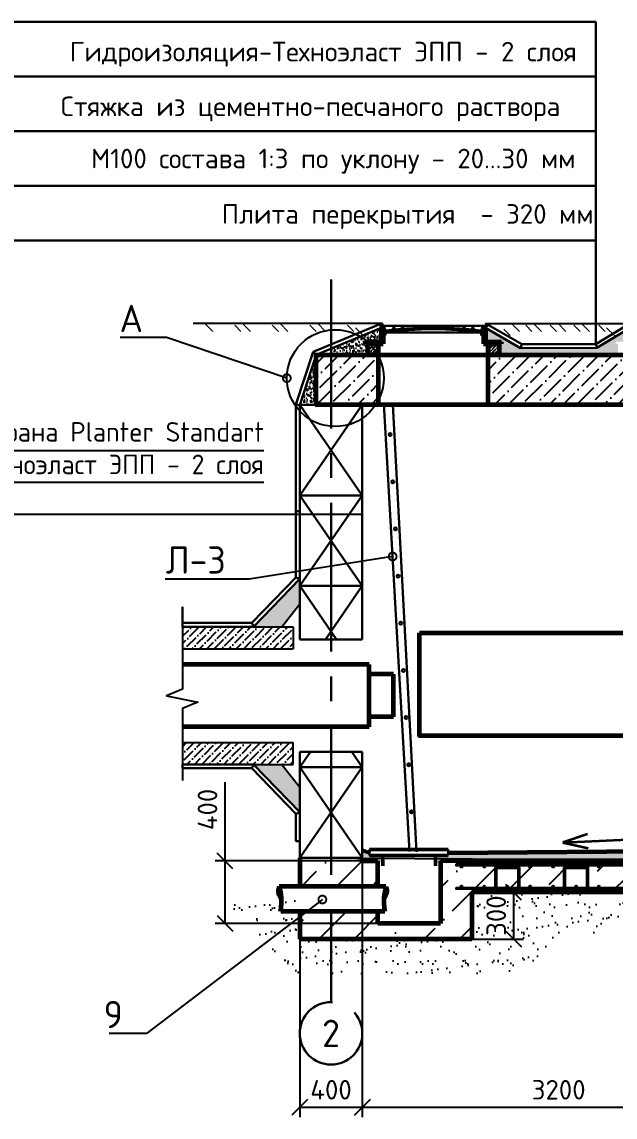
# Model space of a CAD drawing. Header units: millimetres. Extents: x 1601 to 14530, y 1157 to 12625.
# Drawn here: x 7430.5 to 7506.4, y 2914.9 to 3055.1 of the extents above; entities that cross this region are included whole.
import ezdxf
from ezdxf import colors
from ezdxf.entities.mleader import LeaderData, LeaderLine
from ezdxf.math import Vec2, Vec3

# ---------------------------------------------------------------- set-up
doc = ezdxf.new("R2010")
doc.units = ezdxf.units.MM
doc.linetypes.add('осевая2', pattern=[28.575, 19.05, -3.175, 3.175, -3.175])
for name, color, linetype, lineweight in [('Осевая', 2, 'осевая2', 30), ('Основной', 1, 'Continuous', 60), ('Размер 3.5', 250, 'Continuous', 35), ('Размеры на чертеже', 250, 'Continuous', 25), ('Тонкие', 5, 'Continuous', 30)]:
    doc.layers.add(name, color=color, linetype=linetype, lineweight=lineweight)
doc.layers.add('Штриховка', color=7, linetype='Continuous')
doc.styles.add('-ISOCPEUR-', font='isocpeur.TTF')
doc.styles.add('GOST', font='GOST Common.ttf')
doc.styles.get("Standard").update_dxf_attribs({"font": 'GOST Common.ttf'})
doc.dimstyles.new('М 1 к 50', dxfattribs={"dimtxt": 2.5, "dimasz": 2, "dimexe": 1.25, "dimexo": 0, "dimgap": 1, "dimtad": 1, "dimdec": 0, "dimlfac": 50, "dimzin": 0, "dimdsep": 46, "dimtxsty": 'GOST', "dimblk": 'OBLIQUE', "dimcen": 0, "dimclrd": 256, "dimclre": 256, "dimclrt": 256, "dimazin": 2, "dimtfac": 1, "dimtdec": 0, "dimtmove": 0, "dimatfit": 3, "dimldrblk": 'NONE', "dimfxl": 1.25, "dimtolj": 1, "dimtzin": 0, "dimlwd": -1, "dimlwe": -1, "dimarcsym": 2})

# ---------------------------------------------------------------- blocks, each defined once
blk = doc.blocks.new('_Oblique')
at = {"color": 0, "linetype": 'ByBlock', "lineweight": -2}
blk.add_line((-0.5, -0.5), (0.5, 0.5), dxfattribs=at)
blk = doc.blocks.new('*D338')
at = {"transparency": 16777216}
for p, q in [((7456.53, 2947.64), (7456.53, 2957.73)), ((7476.08, 2947.64), (7455.28, 2947.64)), ((7456.53, 2939.64), (7456.53, 2947.64)), ((7476.08, 2939.64), (7455.28, 2939.64))]:
    blk.add_line(p, q, dxfattribs=at)
at = {"layer": 'Defpoints', "color": 0, "transparency": 16777216}
for p in [(7456.53, 2947.64), (7476.08, 2947.64), (7476.08, 2939.64)]:
    blk.add_point(p, dxfattribs=at)
at = {"transparency": 16777216, "xscale": 2, "yscale": 2, "zscale": 2}
for p, rotation in [((7456.53, 2947.64), 90), ((7456.53, 2939.64), 270)]:
    blk.add_blockref('_Oblique', p, dxfattribs=dict(at, rotation=rotation))
at = {"transparency": 16777216, "insert": (7454.28, 2954.23), "char_height": 2.5, "attachment_point": 5, "rotation": 90, "style": '-ISOCPEUR-'}
blk.add_mtext('\\A1;400', dxfattribs=at)
blk = doc.blocks.new('_None')
blk = doc.blocks.new('*D339')
at = {"transparency": 16777216}
for p, q in [((7488.08, 2943.64), (7494.71, 2943.64)), ((7493.46, 2937.64), (7493.46, 2943.64)), ((7488.08, 2937.64), (7494.71, 2937.64))]:
    blk.add_line(p, q, dxfattribs=at)
at = {"layer": 'Defpoints', "color": 0, "transparency": 16777216}
for p in [(7488.08, 2943.64), (7493.46, 2943.64), (7488.08, 2937.64)]:
    blk.add_point(p, dxfattribs=at)
at = {"transparency": 16777216, "xscale": 2, "yscale": 2, "zscale": 2}
for p, rotation in [((7493.46, 2943.64), 90), ((7493.46, 2937.64), 270)]:
    blk.add_blockref('_Oblique', p, dxfattribs=dict(at, rotation=rotation))
at = {"transparency": 16777216, "insert": (7491.21, 2940.64), "char_height": 2.5, "attachment_point": 5, "rotation": 90, "style": '-ISOCPEUR-'}
blk.add_mtext('\\A1;300', dxfattribs=at)
blk = doc.blocks.new('*D342')
at = {"transparency": 16777216}
for p, q in [((7474.08, 2948.04), (7474.08, 2914.85)), ((7524.33, 2943.64), (7524.33, 2914.85)), ((7524.33, 2916.1), (7474.08, 2916.1))]:
    blk.add_line(p, q, dxfattribs=at)
at = {"layer": 'Defpoints', "color": 0, "transparency": 16777216}
for p in [(7474.08, 2948.04), (7524.33, 2943.64), (7474.08, 2916.1)]:
    blk.add_point(p, dxfattribs=at)
at = {"transparency": 16777216, "xscale": 2, "yscale": 2, "zscale": 2, "rotation": 180}
blk.add_blockref('_Oblique', (7474.08, 2916.1), dxfattribs=at)
at = {"transparency": 16777216, "xscale": 2, "yscale": 2, "zscale": 2}
blk.add_blockref('_Oblique', (7524.33, 2916.1), dxfattribs=at)
at = {"transparency": 16777216, "insert": (7499.2, 2918.35), "char_height": 2.5, "attachment_point": 5, "style": '-ISOCPEUR-'}
blk.add_mtext('\\A1;3200', dxfattribs=at)
blk = doc.blocks.new('*D343')
at = {"transparency": 16777216}
for p, q in [((7474.08, 2947.64), (7474.08, 2914.85)), ((7466.08, 2941.19), (7466.08, 2914.85)), ((7474.08, 2916.1), (7466.08, 2916.1))]:
    blk.add_line(p, q, dxfattribs=at)
at = {"layer": 'Defpoints', "color": 0, "transparency": 16777216}
for p in [(7474.08, 2947.64), (7466.08, 2941.19), (7466.08, 2916.1)]:
    blk.add_point(p, dxfattribs=at)
at = {"transparency": 16777216, "xscale": 2, "yscale": 2, "zscale": 2, "rotation": 180}
blk.add_blockref('_Oblique', (7466.08, 2916.1), dxfattribs=at)
at = {"transparency": 16777216, "xscale": 2, "yscale": 2, "zscale": 2}
blk.add_blockref('_Oblique', (7474.08, 2916.1), dxfattribs=at)
at = {"transparency": 16777216, "insert": (7470.08, 2918.35), "char_height": 2.5, "attachment_point": 5, "style": '-ISOCPEUR-'}
blk.add_mtext('\\A1;400', dxfattribs=at)
blk = doc.blocks.new('_DotSmall')
at = {"color": 0, "linetype": 'ByBlock', "const_width": 0.5}
blk.add_lwpolyline([(-0.0625, 0, 1), (0.0625, 0, 1)], format="xyb", close=True, dxfattribs=at)

msp = doc.modelspace()

# ---------------------------------------------------------------- hatches: boundary and pattern name
h = msp.add_hatch()
h.set_pattern_fill('ANSI36', scale=0.21)
h.set_pattern_definition([(45, (-794.8502, 2.38034), (0.353597585, 1.29652448), [1.666875, -0.333375, 0, -0.333375])])
h.paths.add_polyline_path([(7465.2396, 2976.0059), (7465.2396, 2977.6059), (7451.0743, 2977.6059), (7451.0743, 2974.8059), (7465.2396, 2974.8059)])
h.paths.add_polyline_path([(7465.2396, 2962.8059), (7451.0743, 2962.8059), (7451.0743, 2960.0059), (7465.2396, 2960.0059)])
at = {"layer": 'Штриховка'}
h = msp.add_hatch(dxfattribs=at)
h.set_pattern_fill('AR-SAND', color=256, scale=0.012, style=0)
h.paths.add_polyline_path([(7468.1882, 3012.4399), (7466.0945, 3006.0399), (7468.1882, 3006.0399)])
h.paths.add_polyline_path([(7474.7722, 3013.8399), (7474.471, 3013.8399), (7474.4714, 3014.1012), (7474.7208, 3014.1008, 0.04601214), (7473.8013, 3014.7716), (7470.0826, 3013.2269), (7470.0826, 3012.4399), (7474.7722, 3012.4399)])
h.paths.add_polyline_path([(7476.5122, 3015.8977), (7473.8013, 3014.7716, -0.04601214), (7474.7208, 3014.1008), (7476.5122, 3014.0977)])
h = msp.add_hatch(dxfattribs=at)
h.set_pattern_fill('ANSI31', color=256, scale=0.1)
h.set_pattern_definition([(45, (5021.6379, 795.9948), (-0.224506403, 0.224506403), [])])
h.paths.add_polyline_path([(7483.172, 3015.717, -0.02800707), (7489.5003, 3015.2977), (7489.6681, 3016.1364), (7489.4542, 3016.1364), (7489.3328, 3015.5292, 0.0045535), (7488.3032, 3015.6425), (7488.3243, 3015.8511, 0.00091844), (7488.1156, 3015.8718), (7488.0946, 3015.6632, 0.00388307), (7487.2148, 3015.7417), (7487.2302, 3015.9305), (7487.2081, 3015.9527, 0.00081395), (7487.0228, 3015.9674), (7487.0058, 3015.7584, 0.00704564), (7485.4065, 3015.8601), (7485.4168, 3016.0696, 0.00091844), (7485.2074, 3016.0796), (7485.197, 3015.8701, 0.0089374), (7483.1698, 3015.9267, 0.00889737), (7481.1469, 3015.8701), (7481.1366, 3016.0796, 0.00091844), (7480.9271, 3016.0696), (7480.9375, 3015.8601, 0.00704564), (7479.3382, 3015.7584), (7479.3211, 3015.9674, 0.00091844), (7479.1121, 3015.9507), (7479.1291, 3015.7417, 0.00388307), (7478.2494, 3015.6632), (7478.2283, 3015.8718, 0.00091844), (7478.0197, 3015.8511), (7478.0407, 3015.6425, 0.0045535), (7477.0112, 3015.5292), (7476.8897, 3016.1364), (7476.6759, 3016.1364), (7476.8436, 3015.2977, -0.02800707)])
h = msp.add_hatch(dxfattribs=at)
h.set_pattern_fill('AR-SAND', color=256, scale=0.012, style=0)
h.paths.add_polyline_path([(7506.8041, 3013.8399), (7506.5054, 3013.8399), (7506.5058, 3014.1012), (7508.5441, 3014.0977), (7508.5441, 3015.8977), (7508.5441, 3016.0325), (7504.0947, 3013.3072), (7494.3366, 3013.3019), (7489.8322, 3015.8977), (7489.8322, 3014.0977), (7491.8705, 3014.1012), (7491.8709, 3013.8399), (7491.5722, 3013.8399), (7491.5722, 3012.4399), (7506.8041, 3012.4399)])
h.paths.add_polyline_path([(7521.8641, 3015.8977), (7521.8641, 3014.0977), (7523.9049, 3014.1012), (7523.9053, 3013.8399), (7523.6041, 3013.8399), (7523.6041, 3012.4399), (7530.1882, 3012.4399)])
h.paths.add_polyline_path([(7530.1882, 3012.4399), (7530.1882, 3006.0399), (7532.2818, 3006.0399)])
h = msp.add_hatch(dxfattribs=at)
h.set_pattern_fill('ANSI36', color=256, scale=0.1)
h.set_pattern_definition([(45, (5072.8379, 795.9948), (0.168379802, 0.617392608), [0.79375, -0.15875, 0, -0.15875])])
h.paths.add_polyline_path([(7474.7722, 3012.4399), (7476.1722, 3012.4399), (7476.1722, 3013.8399), (7474.7722, 3013.8399)])
h.paths.add_polyline_path([(7491.5722, 3012.4399), (7491.5722, 3013.8399), (7490.1722, 3013.8399), (7490.1722, 3012.4399)])
h = msp.add_hatch(dxfattribs=at)
h.set_pattern_fill('ANSI36', color=256, scale=0.39)
h.set_pattern_definition([(45, (-741.6115, 2.3803), (0.65668123, 2.40783117), [3.095625, -0.619125, 0, -0.619125])])
h.paths.add_polyline_path([(7470.0826, 3012.4399), (7476.1722, 3012.4399), (7476.1722, 3006.0399), (7470.0826, 3006.0399)])
h.paths.add_polyline_path([(7468.1882, 3012.4399), (7470.0826, 3012.4399), (7470.0826, 3006.0399), (7468.1882, 3006.0399)])
h.paths.add_polyline_path([(7522.2041, 3012.4399), (7528.2937, 3012.4399), (7528.2937, 3006.0399), (7522.2041, 3006.0399)])
h.paths.add_polyline_path([(7490.1722, 3012.4399), (7508.2041, 3012.4399), (7508.2041, 3006.0399), (7490.1722, 3006.0399)])
h = msp.add_hatch(dxfattribs=at)
h.set_pattern_fill('AR-SAND', color=256, scale=0.012, style=0)
h.set_pattern_definition([(37.5, (-794.8502, 2.38034), (-0.019200376, 0.587295885), [0, -0.463296, 0, -0.51816, 0, -0.4953]), (7.5, (-794.8502, 2.3803), (0.53942794, 0.86019012), [0, -0.249936, 0, -0.417576, 0, -0.16002]), (327.5, (-795.2251, 2.38034), (0.949190844, 0.001724622), [0, -0.1524, 0, -0.54864, 0, -0.71628]), (317.5, (-795.2251, 2.3803), (0.91626774, 0.26751519), [0, -0.0762, 0, -0.359664, 0, -0.41148])])
h.paths.add_polyline_path([(7466.0828, 2980.5427), (7466.0828, 2983.7364), (7460.1808, 2977.6059), (7463.7859, 2977.6059)])
h.paths.add_polyline_path([(7463.7859, 2960.0059), (7460.1808, 2960.0059), (7466.0827, 2953.8755), (7466.0827, 2957.0693)])
h = msp.add_hatch(dxfattribs=at)
h.set_pattern_fill('AR-SAND', color=256, scale=0.012, style=0)
h.set_pattern_definition([(37.5, (-645.70514, 2.38034), (-0.019200376, 0.587295885), [0, -0.463296, 0, -0.51816, 0, -0.4953]), (7.5, (-645.7051, 2.3803), (0.53942794, 0.86019012), [0, -0.249936, 0, -0.417576, 0, -0.16002]), (327.5, (-646.08004, 2.38034), (0.949190844, 0.001724622), [0, -0.1524, 0, -0.54864, 0, -0.71628]), (317.5, (-646.08004, 2.3803), (0.91626774, 0.26751519), [0, -0.0762, 0, -0.359664, 0, -0.41148])])
h.paths.add_polyline_path([(7474.0826, 2949.0052), (7474.0826, 2947.6401), (7476.0826, 2947.6401), (7476.0826, 2947.3788), (7476.7153, 2947.3722), (7476.7153, 2948.3599), (7475.0002, 2948.3599), (7475.0002, 2948.6767)])
h.paths.add_polyline_path([(7524.2936, 2948.9507), (7524.2197, 2947.6401), (7484.0826, 2947.6401), (7484.0826, 2947.3843), (7483.4534, 2947.3815), (7483.4534, 2948.3599), (7485.046, 2948.3599), (7485.046, 2948.6539)])
h = msp.add_hatch(dxfattribs=at)
h.set_pattern_fill('AR-SAND', color=256, scale=0.0566, style=0)
h.set_pattern_definition([(37.5, (-645.7051, 2.3803), (-0.0905618, 2.7700789), [0, -2.1852128, 0, -2.443988, 0, -2.336165]), (7.5, (-645.705, 2.3803), (2.5443018, 4.05723), [0, -1.1788648, 0, -1.9695668, 0, -0.754761]), (327.5, (-647.4734, 2.3803), (4.4770168, 0.00813447), [0, -0.71882, 0, -2.587752, 0, -3.378454]), (317.5, (-647.4734, 2.3803), (4.3217295, 1.26178), [0, -0.35941, 0, -1.6964152, 0, -1.940814])])
edge = h.paths.add_edge_path()
edge.add_line((7537.2372, 2943.6447), (7491.3977, 2943.6401))
edge.add_arc((7464.5973, 2954.5317), 28.929, 324.274839, 337.883348, ccw=False)
edge.add_line((7488.0826, 2937.6401), (7466.0826, 2937.6401))
edge.add_line((7466.0826, 2937.6401), (7466.0826, 2942.6774))
edge.add_line((7466.0826, 2942.6774), (7456.5442, 2942.6774))
edge.add_line((7456.5442, 2942.6774), (7465.3901, 2933.2184))
edge.add_line((7465.3901, 2933.2184), (7494.5222, 2933.2184))
edge.add_line((7494.5222, 2933.2184), (7499.684, 2938.3936))
edge.add_line((7499.684, 2938.3936), (7537.2372, 2938.5625))
edge.add_line((7537.2372, 2938.5625), (7537.2372, 2943.6447))
h.paths.add_polyline_path([(7540.0895, 2943.6401), (7532.2935, 2947.6686), (7532.2935, 2943.6115)])
edge = h.paths.add_edge_path(flags=16)
edge.add_arc((7464.5973, 2954.5317), 28.929, 324.274839, 337.883348)
edge.add_line((7491.3977, 2943.6401), (7488.0826, 2943.6401))
edge.add_line((7488.0826, 2943.6401), (7488.0826, 2937.6401))
h = msp.add_hatch(dxfattribs=at)
h.set_pattern_fill('ANSI36', color=256)
h.set_pattern_definition([(45, (4914.4662, 805.6422), (1.683798, 6.173926), [7.9375, -1.5875, 0, -1.5875])])
h.paths.add_polyline_path([(7466.1043, 2944.3852), (7476.0826, 2944.3852), (7476.0826, 2947.6401), (7474.0827, 2947.6401), (7474.0826, 2948.04), (7466.1043, 2948.04)])
h.paths.add_polyline_path([(7476.0826, 2941.1852), (7466.1043, 2941.1852), (7466.1043, 2937.6401), (7488.0826, 2937.6401), (7488.0826, 2943.6401), (7532.2935, 2943.6401), (7532.2935, 2947.6401), (7484.0826, 2947.6401), (7484.0826, 2939.6401), (7476.0826, 2939.6401)])

# ---------------------------------------------------------------- linework, layer by layer
for p, q in [((7476.6801, 3016.4399), (7476.6759, 3016.1364)), ((7489.8322, 3016.4399), (7489.8322, 3016.0325)), ((7468.1882, 3006.0399), (7468.1882, 3012.4399)), ((7466.0828, 2983.7364), (7460.1808, 2977.6059)), ((7463.7859, 2977.6059), (7466.0828, 2980.5427)), ((7451.0743, 2977.6059), (7465.2396, 2977.6059)), ((7465.2396, 2977.6059), (7465.2396, 2974.8059)), ((7451.0743, 2974.8059), (7465.2396, 2974.8059)), ((7451.0743, 2962.8059), (7465.2396, 2962.8059)), ((7465.2396, 2960.0059), (7465.2396, 2962.8059)), ((7451.0743, 2960.0059), (7465.2396, 2960.0059)), ((7466.0828, 2953.8754), (7460.1808, 2960.0059)), ((7463.7859, 2960.0059), (7466.0828, 2957.0692))]:
    msp.add_line(p, q)
at = {"color": 7, "lineweight": 25, "ltscale": 20}
msp.add_line((7486.0826, 2944.2614), (7532.2935, 2944.2614), dxfattribs=at)
for points in [[(7532.2936, 2976.0059), (7532.2935, 3006.0399), (7466.0828, 3006.0399), (7466.0828, 2976.0058)], [(7451.0743, 2977.6059), (7451.0743, 2980.1277), (7451.0743, 2972.1439), (7451.0743, 2969.6398), (7449.0509, 2968.7865), (7453.0561, 2967.9859), (7451.0743, 2967.1502), (7451.0743, 2957.9346)], [(7466.0828, 2961.6058), (7466.0828, 2948.0401), (7532.2936, 2947.6401), (7532.2936, 2961.6059)]]:
    msp.add_lwpolyline(points)
at = {"color": 0, "lineweight": 25, "ltscale": 100}
msp.add_lwpolyline([(7395.9393, 2992.018), (7454.2996, 2992.018), (7454.2996, 2992.018), (7474.0832, 2992.018)], dxfattribs=at)
at = {"color": 7, "lineweight": 25, "ltscale": 20}
for points in [[(7486.0826, 2947.2534), (7532.2935, 2947.2534)], [(7532.2935, 2947.0187), (7486.0826, 2947.0187), (7486.0826, 2947.2534)], [(7532.2935, 2944.0267), (7486.0826, 2944.0267), (7486.0826, 2944.2614)]]:
    msp.add_lwpolyline(points, dxfattribs=at)
at = {"color": 0, "lineweight": 50, "ltscale": 20}
for points in [[(7491.1573, 2944.2614), (7491.1573, 2946.7841), (7494.0906, 2946.7841), (7494.0906, 2944.2614)], [(7499.9573, 2944.2614), (7499.9573, 2946.7841), (7502.8906, 2946.7841), (7502.8906, 2944.2614)]]:
    msp.add_lwpolyline(points, dxfattribs=at)
at = {"color": 7, "lineweight": 25, "ltscale": 20}
for centre in [(7486.7573, 2946.9014), (7489.6906, 2946.9014), (7492.624, 2946.9014), (7495.5573, 2946.9014), (7498.4906, 2946.9014), (7501.424, 2946.9014), (7504.3573, 2946.9014), (7486.7573, 2944.3787), (7489.6906, 2944.3787), (7492.624, 2944.3787), (7495.5573, 2944.3787), (7498.4906, 2944.3787), (7501.424, 2944.3787), (7504.3573, 2944.3787)]:
    msp.add_circle(centre, 0.1173, dxfattribs=at)
at = {"layer": 'Осевая'}
for p, q in [((7470.0826, 3022.068), (7470.0826, 2944.3852)), ((7470.0826, 2941.1852), (7470.0826, 2929.5558))]:
    msp.add_line(p, q, dxfattribs=at)
msp.add_circle((7470.0823, 2925.5683), 4.0002, dxfattribs=at)
at = {"layer": 'Основной'}
for p, q in [((7476.7122, 3015.8977), (7476.5122, 3015.8977)), ((7476.5122, 3015.8977), (7476.5122, 3014.0977)), ((7476.7622, 3015.2977), (7476.7122, 3015.8977)), ((7489.5822, 3015.2977), (7489.6322, 3015.8977)), ((7489.8322, 3015.8977), (7489.6322, 3015.8977)), ((7489.8322, 3015.8977), (7489.8322, 3014.0977)), ((7476.7622, 3015.2977), (7477.1722, 3015.2977)), ((7477.1722, 3015.1977), (7476.7622, 3015.1977)), ((7476.7622, 3015.1977), (7476.7622, 3013.8399)), ((7477.1722, 3015.2977), (7477.1722, 3015.1977)), ((7489.1722, 3015.2977), (7489.1722, 3015.1977)), ((7489.1722, 3015.2977), (7489.5822, 3015.2977)), ((7489.1722, 3015.1977), (7489.5822, 3015.1977)), ((7489.5822, 3015.1977), (7489.5822, 3013.8399)), ((7474.471, 3013.8399), (7474.4714, 3014.1012)), ((7474.471, 3013.8399), (7476.7622, 3013.8399)), ((7476.5122, 3014.0977), (7474.4714, 3014.1012)), ((7476.1722, 3012.4399), (7476.1722, 3013.8399)), ((7489.5822, 3013.8399), (7491.871, 3013.8399)), ((7489.8322, 3014.0977), (7491.8729, 3014.1012)), ((7490.1722, 3012.4399), (7490.1722, 3013.8399)), ((7491.8709, 3013.8399), (7491.8705, 3014.1012)), ((7476.1722, 3006.0399), (7476.1722, 3012.4399)), ((7490.1722, 3006.0399), (7490.1722, 3012.4399)), ((7474.971, 2972.8059), (7451.0743, 2972.8059)), ((7474.971, 2964.8059), (7474.971, 2972.8059)), ((7478.083, 2971.5359), (7474.971, 2971.5359)), ((7478.083, 2966.0759), (7478.083, 2971.5359)), ((7478.083, 2966.0759), (7474.971, 2966.0759)), ((7474.971, 2964.8059), (7451.0743, 2964.8059)), ((7524.2936, 2948.9507), (7485.046, 2948.6474)), ((7466.0826, 2948.04), (7466.0826, 2944.3852)), ((7474.0826, 2947.6401), (7474.0826, 2948.0401)), ((7474.0826, 2947.6401), (7476.0826, 2947.6401)), ((7476.0826, 2944.3852), (7476.0826, 2947.6401)), ((7532.2935, 2947.6401), (7484.0826, 2947.6401)), ((7484.0826, 2947.6401), (7484.0826, 2939.6401)), ((7477.108, 2944.3852), (7463.4354, 2944.3852)), ((7532.2935, 2943.6401), (7488.0826, 2943.6401)), ((7488.0826, 2943.6401), (7488.0826, 2937.6401)), ((7476.9528, 2941.1852), (7463.6619, 2941.1852)), ((7466.0826, 2941.1852), (7466.0826, 2937.6401)), ((7476.0826, 2939.6401), (7476.0826, 2941.1852)), ((7484.0826, 2939.6401), (7476.0826, 2939.6401)), ((7488.0826, 2937.6401), (7466.0826, 2937.6401))]:
    msp.add_line(p, q, dxfattribs=at)
for points in [[(7476.1722, 3012.4399), (7474.7722, 3012.4399), (7474.7722, 3013.8399), (7476.7622, 3013.8399)], [(7489.5822, 3013.8399), (7491.5722, 3013.8399), (7491.5722, 3012.4399), (7490.1722, 3012.4399)]]:
    msp.add_lwpolyline(points, dxfattribs=at)
for points in [[(7530.1882, 3006.0399), (7468.1882, 3006.0399), (7468.1882, 3012.4399), (7530.1882, 3012.4399)], [(7481.4145, 2976.8279), (7512.8145, 2976.8279), (7512.8145, 2963.6524), (7481.4145, 2963.6524)]]:
    msp.add_lwpolyline(points, close=True, dxfattribs=at)
for points in [[(7463.4354, 2944.3852), (7463.3155, 2943.7301), (7463.71, 2942.7952)], [(7463.4354, 2944.3852), (7463.7028, 2942.9288), (7463.5906, 2941.1852)], [(7477.108, 2944.3852), (7476.8406, 2942.9288), (7476.9528, 2941.1852)], [(7477.108, 2944.3852), (7477.2279, 2943.7301), (7476.8334, 2942.7952)]]:
    msp.add_spline(points, degree=3, dxfattribs=at)
at = {"layer": 'Размер 3.5'}
for p, q in [((7502.8683, 2951.0728), (7499.7511, 2950.0065)), ((7499.7511, 2950.0065), (7510.2096, 2950.5008)), ((7499.7511, 2950.0065), (7502.9533, 2949.2626))]:
    msp.add_line(p, q, dxfattribs=at)
at = {"layer": 'Размеры на чертеже'}
for p, q in [((7476.6801, 3016.4399), (7452.4274, 3016.4399)), ((7489.8322, 3016.4399), (7508.5441, 3016.4399)), ((7461.4943, 3000.1579), (7396.8739, 3000.1579)), ((7461.4943, 2996.088), (7396.8739, 2996.088))]:
    msp.add_line(p, q, dxfattribs=at)
msp.add_circle((7470.624, 3009.4508), 6.1972, dxfattribs=at)
at = {"layer": 'Тонкие', "lineweight": 30}
for p, q in [((7503.9536, 3055.0504), (7415.4647, 3055.0504)), ((7503.9536, 3055.0504), (7503.9536, 3013.8071)), ((7503.9536, 3048.0504), (7415.4647, 3048.0504)), ((7503.9536, 3041.0504), (7415.4647, 3041.0504)), ((7503.9536, 3034.0504), (7415.4647, 3034.0504)), ((7503.9536, 3027.0504), (7415.4647, 3027.0504))]:
    msp.add_line(p, q, dxfattribs=at)
at = {"layer": 'Тонкие', "lineweight": 20}
for p, q in [((7454.9555, 3015.4392), (7453.9548, 3016.4399)), ((7458.5628, 3015.4392), (7457.7612, 3016.2408)), ((7458.5628, 3015.4392), (7457.7612, 3016.2408)), ((7459.7652, 3015.4392), (7458.7645, 3016.4399)), ((7459.7652, 3015.4392), (7458.7645, 3016.4399)), ((7463.3725, 3015.4392), (7462.5709, 3016.2408)), ((7463.3725, 3015.4392), (7462.5709, 3016.2408)), ((7463.3725, 3015.4392), (7462.5709, 3016.2408)), ((7464.575, 3015.4392), (7463.5742, 3016.4399)), ((7464.575, 3015.4392), (7463.5742, 3016.4399)), ((7464.575, 3015.4392), (7463.5742, 3016.4399)), ((7468.1823, 3015.4392), (7467.3806, 3016.2408)), ((7469.3847, 3015.4392), (7468.3839, 3016.4399)), ((7472.992, 3015.4392), (7472.1904, 3016.2408)), ((7474.1944, 3014.8969), (7473.1937, 3015.8977)), ((7492.9779, 3014.8969), (7492.1763, 3015.6985)), ((7494.1803, 3015.4392), (7493.1795, 3016.4399)), ((7495.7818, 3015.4392), (7494.9802, 3016.2408)), ((7496.9843, 3015.4392), (7495.9835, 3016.4399)), ((7498.9156, 3015.4392), (7498.114, 3016.2408)), ((7500.1181, 3015.4392), (7499.1173, 3016.4399)), ((7501.9395, 3015.4392), (7501.1379, 3016.2408)), ((7503.1419, 3015.4392), (7502.1412, 3016.4399)), ((7505.1283, 3015.4392), (7504.3267, 3016.2408)), ((7506.3307, 3014.8969), (7505.33, 3015.8977))]:
    msp.add_line(p, q, dxfattribs=at)
at = {"layer": 'Тонкие'}
for p, q in [((7467.7843, 3012.8136), (7476.3204, 3016.3594)), ((7468.1882, 3012.4399), (7476.5122, 3015.8977)), ((7476.3204, 3016.3594), (7476.4163, 3016.1285)), ((7476.5122, 3015.8977), (7476.4163, 3016.1285)), ((7489.4542, 3016.1364), (7476.8897, 3016.1364)), ((7489.8322, 3015.8977), (7489.957, 3016.1143)), ((7494.3366, 3013.3019), (7489.8322, 3015.8977)), ((7490.0818, 3016.3309), (7489.957, 3016.1143)), ((7494.4702, 3013.802), (7490.0818, 3016.3309)), ((7508.283, 3016.4589), (7503.9536, 3013.8071)), ((7508.5441, 3016.0325), (7504.0947, 3013.3072)), ((7494.3366, 3013.3019), (7494.4034, 3013.5519)), ((7504.0947, 3013.3072), (7494.3366, 3013.3019)), ((7494.4702, 3013.802), (7494.4034, 3013.5519)), ((7503.9536, 3013.8071), (7494.4702, 3013.802)), ((7503.9536, 3013.8071), (7504.0242, 3013.5571)), ((7504.0947, 3013.3072), (7504.0242, 3013.5571)), ((7465.5828, 3006.0839), (7467.7843, 3012.8136)), ((7466.0828, 3006.0042), (7468.1882, 3012.4399)), ((7467.7843, 3012.8136), (7467.9862, 3012.6268)), ((7468.1882, 3012.4399), (7467.9862, 3012.6268)), ((7465.5828, 2992.437), (7465.5828, 3006.0839)), ((7465.5828, 3006.0839), (7465.8328, 3006.044)), ((7466.0828, 3006.0042), (7465.8328, 3006.044)), ((7466.0828, 2992.437), (7466.0828, 3006.0042)), ((7474.0834, 3006.0393), (7466.0834, 3006.0394)), ((7474.0834, 2994.4394), (7466.0834, 3006.0394)), ((7474.0834, 3006.0394), (7466.0834, 2994.4394)), ((7466.0835, 3006.0394), (7466.0835, 2994.4394)), ((7474.0834, 3006.0394), (7474.0834, 2994.4394)), ((7476.853, 3006.1544), (7478.7647, 2972.4496)), ((7477.9697, 3006.0808), (7479.7625, 2972.3838)), ((7474.0832, 2994.4394), (7466.0832, 2994.4395)), ((7474.0832, 2982.8396), (7466.0832, 2994.4395)), ((7474.0832, 2994.4395), (7466.0832, 2982.8396)), ((7466.0833, 2994.4395), (7466.0833, 2982.8396)), ((7474.0834, 2994.4393), (7466.0834, 2994.4394)), ((7474.0832, 2994.4395), (7474.0832, 2982.8396)), ((7465.5828, 2992.437), (7465.8328, 2992.437)), ((7465.5828, 2983.938), (7465.5833, 2992.437)), ((7465.5833, 2992.437), (7465.8333, 2992.437)), ((7466.0828, 2992.437), (7465.8328, 2992.437)), ((7466.0833, 2992.437), (7465.8333, 2992.437)), ((7466.0828, 2983.7364), (7466.0833, 2992.437)), ((7459.9681, 2978.1059), (7465.5828, 2983.938)), ((7460.1808, 2977.6059), (7466.0828, 2983.7364)), ((7465.5828, 2983.938), (7465.8328, 2983.8372)), ((7466.0828, 2983.7364), (7465.8328, 2983.8372)), ((7474.083, 2982.8396), (7466.083, 2982.8397)), ((7470.7961, 2976.0058), (7466.083, 2982.8397)), ((7466.0831, 2982.8397), (7466.0831, 2976.0058)), ((7474.0832, 2982.8394), (7466.0832, 2982.8395)), ((7474.083, 2982.8397), (7469.37, 2976.0058)), ((7474.083, 2982.8397), (7474.083, 2976.0058)), ((7451.0743, 2978.1059), (7451.0743, 2977.8559)), ((7451.0743, 2978.1059), (7459.9681, 2978.1059)), ((7451.0743, 2977.6059), (7451.0743, 2977.8559)), ((7459.9681, 2978.1059), (7460.0745, 2977.8559)), ((7460.1808, 2977.6059), (7460.0745, 2977.8559)), ((7451.0743, 2977.6059), (7460.1808, 2977.6059)), ((7474.083, 2976.0058), (7466.0828, 2976.0058)), ((7478.7647, 2972.4496), (7480.102, 2948.872)), ((7479.7625, 2972.3838), (7481.0166, 2948.8117)), ((7467.4386, 2961.6058), (7466.0829, 2959.6399)), ((7466.083, 2961.6058), (7466.083, 2959.6399)), ((7474.0829, 2961.6058), (7466.083, 2961.6058)), ((7474.0829, 2959.6399), (7472.7271, 2961.6058)), ((7474.0829, 2961.6058), (7474.0829, 2959.6399)), ((7451.0743, 2960.0059), (7451.0743, 2959.7559)), ((7451.0743, 2960.0059), (7460.1808, 2960.0059)), ((7451.0743, 2959.5059), (7451.0743, 2959.7559)), ((7459.9681, 2959.5059), (7460.0745, 2959.7559)), ((7460.1808, 2960.0059), (7460.0745, 2959.7559)), ((7460.1808, 2960.0059), (7466.0828, 2953.8754)), ((7474.0827, 2959.6399), (7466.0827, 2959.64)), ((7474.0827, 2948.0401), (7466.0827, 2959.64)), ((7474.0827, 2959.64), (7466.0827, 2948.0401)), ((7466.0828, 2959.64), (7466.0828, 2948.0401)), ((7474.0829, 2959.6398), (7466.0829, 2959.6398)), ((7474.0827, 2959.64), (7474.0827, 2948.0401)), ((7451.0743, 2959.5059), (7459.9681, 2959.5059)), ((7459.9681, 2959.5059), (7465.5828, 2953.6739)), ((7465.5828, 2953.6739), (7465.8328, 2953.7747)), ((7465.5828, 2953.6739), (7465.583, 2950.1635)), ((7466.0828, 2953.8754), (7465.8328, 2953.7747)), ((7466.0828, 2953.8754), (7466.083, 2950.1635)), ((7465.583, 2950.1635), (7465.833, 2950.1635)), ((7466.083, 2950.1635), (7465.833, 2950.1635)), ((7485.046, 2949.1013), (7485.046, 2948.3668)), ((7466.0826, 2948.04), (7474.0826, 2948.0401)), ((7474.0827, 2948.0399), (7466.0827, 2948.04))]:
    msp.add_line(p, q, dxfattribs=at)
at = {"layer": 'Тонкие', "color": 5, "lineweight": 50}
for p, q in [((7475.0002, 2949.0943), (7485.046, 2949.0943)), ((7475.0002, 2948.3599), (7485.046, 2948.3599)), ((7476.7153, 2948.3599), (7476.7153, 2947.0134)), ((7483.4534, 2948.3599), (7483.4534, 2947.0134))]:
    msp.add_line(p, q, dxfattribs=at)
at = {"layer": 'Тонкие', "color": 5}
msp.add_line((7475.0002, 2948.3599), (7475.0002, 2949.0943), dxfattribs=at)
at = {"layer": 'Тонкие'}
msp.add_lwpolyline([(7489.5003, 3015.2977), (7489.6681, 3016.1364), (7489.4542, 3016.1364), (7489.3328, 3015.5292, 0.0045535), (7488.3032, 3015.6425), (7488.3243, 3015.8511, 0.00091844), (7488.1156, 3015.8718), (7488.0946, 3015.6632, 0.00388307), (7487.2148, 3015.7417), (7487.2319, 3015.9507, 0.00091844), (7487.0228, 3015.9674), (7487.0058, 3015.7584, 0.00704564), (7485.4065, 3015.8601), (7485.4168, 3016.0696, 0.00091844), (7485.2074, 3016.0796), (7485.197, 3015.8701, 0.0089374), (7483.1698, 3015.9267, 0.00889737), (7481.1469, 3015.8701), (7481.1366, 3016.0796, 0.00091844), (7480.9271, 3016.0696), (7480.9375, 3015.8601, 0.00704564), (7479.3382, 3015.7584), (7479.3211, 3015.9674, 0.00091844), (7479.1121, 3015.9507), (7479.1291, 3015.7417, 0.00388307), (7478.2494, 3015.6632), (7478.2283, 3015.8718, 0.00091844), (7478.0197, 3015.8511), (7478.0407, 3015.6425, 0.0045535), (7477.0112, 3015.5292), (7476.8897, 3016.1364), (7476.6759, 3016.1364), (7476.8436, 3015.2977)], format="xyb", dxfattribs=at)
msp.add_lwpolyline([(7476.8436, 3015.2977), (7483.172, 3015.2977), (7489.5003, 3015.2977, 0.02800707), (7483.172, 3015.717, 0.02800707)], format="xyb", close=True, dxfattribs=at)
at = {"layer": 'Тонкие', "color": 5, "lineweight": 50}
msp.add_lwpolyline([(7474.059, 2949.0053), (7475.0679, 2948.6531)], dxfattribs=at)
at = {"layer": 'Тонкие'}
for centre in [(7477.626, 3002.2145), (7477.9683, 2996.1789), (7478.3106, 2990.1433), (7478.653, 2984.1078), (7478.9953, 2978.0722), (7479.3376, 2972.0367), (7479.68, 2966.0011), (7480.0223, 2959.9656), (7480.3646, 2953.93)]:
    msp.add_circle(centre, 0.18, dxfattribs=at)

# ---------------------------------------------------------------- texts
at = {"style": '-ISOCPEUR-'}
for s, p in [('Гидроизоляция-Техноэласт ЭПП - 2 слоя ', (7436.6599, 3049.9945)), ('Стяжка из цементно-песчаного раствора', (7435.5021, 3042.9945)), ('М100 состава 1:3 по уклону - 20...30 мм', (7439.3771, 3036.3125)), ('Плита перекрытия  - 320 мм', (7456.0971, 3029.2162))]:
    msp.add_text(s, height=2.5, dxfattribs=at).set_placement(p)
at = {"insert": (7461.4943, 3003.8194), "char_height": 2.5, "attachment_point": 3, "style": 'GOST'}
msp.add_mtext_dynamic_manual_height_columns('мембрана Planter Standart\\PГидроизоляция-Техноэласт ЭПП - 2 слоя', width=81.528747, gutter_width=625, heights=[0], dxfattribs=at)
at = {"layer": 'Основной', "insert": (7470.0823, 2925.5683), "char_height": 3.5, "attachment_point": 5}
msp.add_mtext_dynamic_manual_height_columns('2', width=5.739849, gutter_width=12.5, heights=[0], dxfattribs=at)

# ---------------------------------------------------------------- dimensions: what is measured, and where the dimension line sits
for base, p1, p2, picture, middle in [((7456.5258, 2947.6401), (7476.0826, 2939.6401), (7476.0826, 2947.6401), '*D338', (7456.5258, 2954.2338)), ((7493.4627, 2943.6401), (7488.0826, 2937.6401), (7488.0826, 2943.6401), '*D339', (7493.4627, 2940.6401))]:
    dim = msp.add_linear_dim(base=base, p1=p1, p2=p2, angle=90, dimstyle='М 1 к 50', override={"dimtxsty": '-ISOCPEUR-'})
    dim.commit()
    dim.dimension.update_dxf_attribs({"geometry": picture, "text_midpoint": middle, "dimtype": 160})
dim = msp.add_linear_dim(base=(7466.0826, 2916.1017), p1=(7474.0826, 2947.6401), p2=(7466.0826, 2941.1852), angle=180, dimstyle='М 1 к 50', override={"dimtxsty": '-ISOCPEUR-'})
dim.commit()
dim.dimension.update_dxf_attribs({"geometry": '*D343', "text_midpoint": (7470.0826, 2918.3517)})
dim = msp.add_linear_dim(base=(7474.0826, 2916.1017), p1=(7524.3258, 2943.6401), p2=(7474.0826, 2948.0401), angle=180, text='3200', dimstyle='М 1 к 50', override={"dimtxsty": '-ISOCPEUR-'})
dim.commit()
dim.dimension.update_dxf_attribs({"geometry": '*D342', "text_midpoint": (7499.2042, 2918.3517)})

# ---------------------------------------------------------------- leaders
at = {"layer": 'Размеры на чертеже'}
ml = msp.add_multileader_mtext('Standard', dxfattribs=at)
ml.set_content('А', color=256, style='GOST')
ml.set_leader_properties()
ml.set_arrow_properties(name='DOTSMALL')
ml.build(insert=Vec2(0, 0))
ml.multileader.update_dxf_attribs({"text_left_attachment_type": 5, "text_right_attachment_type": 5, "dogleg_length": 1, "arrow_head_size": 2})
ctx = ml.context
ctx.base_point, ctx.char_height, ctx.arrow_head_size, ctx.plane_origin = Vec3(7441.5799, 3014.6457), 3.5, 2, Vec3(7423.7121, 3044.1052)
ctx.left_attachment, ctx.right_attachment, ctx.text_align_type = 5, 5, 2
notes = []
notes.append((ctx, [(0, (1, 1, 0), (7449.0299, 3014.6457), (-1, 0), 1, [(0, [(7464.4268, 3009.4508)], 0, [])])]))
ctx.mtext.insert, ctx.mtext.alignment, ctx.mtext.flow_direction = Vec3(7446.0299, 3018.8457), 3, 5
ml = msp.add_multileader_mtext('Standard', dxfattribs=at)
ml.set_content('Л-3', color=256, style='GOST')
ml.set_leader_properties()
ml.set_arrow_properties(name='DOTSMALL')
ml.build(insert=Vec2(0, 0))
ml.multileader.update_dxf_attribs({"text_left_attachment_type": 5, "text_right_attachment_type": 5, "dogleg_length": 1, "arrow_head_size": 2})
ctx = ml.context
ctx.base_point, ctx.char_height, ctx.arrow_head_size, ctx.plane_origin = Vec3(7447.6101, 2983.7229), 3.5, 2, Vec3(7424.1592, 3013.9597)
ctx.left_attachment, ctx.right_attachment, ctx.text_align_type = 5, 5, 2
notes.append((ctx, [(0, (1, 1, 0), (7459.6101, 2983.7229), (-1, 0), 1, [(0, [(7477.9611, 2986.6177)], 0, [])])]))
ctx.mtext.insert, ctx.mtext.alignment, ctx.mtext.flow_direction = Vec3(7456.6101, 2987.9229), 3, 5
ml = msp.add_multileader_mtext('Standard', dxfattribs=at)
ml.set_content('9', color=256, style='GOST')
ml.set_leader_properties()
ml.set_arrow_properties(name='DOTSMALL')
ml.build(insert=Vec2(0, 0))
ml.multileader.update_dxf_attribs({"text_left_attachment_type": 6, "text_right_attachment_type": 6, "dogleg_length": 1, "arrow_head_size": 2})
ctx = ml.context
ctx.base_point, ctx.char_height, ctx.arrow_head_size, ctx.plane_origin = Vec3(7439.706, 2925.5327), 3.5, 2, Vec3(7469.7328, 2961.2091)
ctx.left_attachment, ctx.right_attachment, ctx.text_align_type = 6, 6, 2
notes.append((ctx, [(1, (1, 1, 0), (7446.456, 2925.5327), (-1, 0), 1, [(0, [(7468.9749, 2942.7033)], 0, [])])]))
ctx.mtext.insert, ctx.mtext.width, ctx.mtext.alignment, ctx.mtext.flow_direction = Vec3(7443.456, 2929.7327), 1.75, 3, 5
for ctx, leaders in notes:
    for number, flags, end, landing, length, lines in leaders:
        leader = LeaderData()
        leader.index, (leader.has_last_leader_line, leader.has_dogleg_vector, leader.attachment_direction) = number, flags
        leader.last_leader_point, leader.dogleg_vector, leader.dogleg_length = Vec3(end), Vec3(landing), length
        for number, points, colour, breaks in lines:
            line = LeaderLine()
            line.index, line.vertices, line.color, line.breaks = number, Vec3.list(points), colors.encode_raw_color(colour), breaks
            leader.lines.append(line)
        ctx.leaders.append(leader)

doc.saveas('drawing.dxf')
